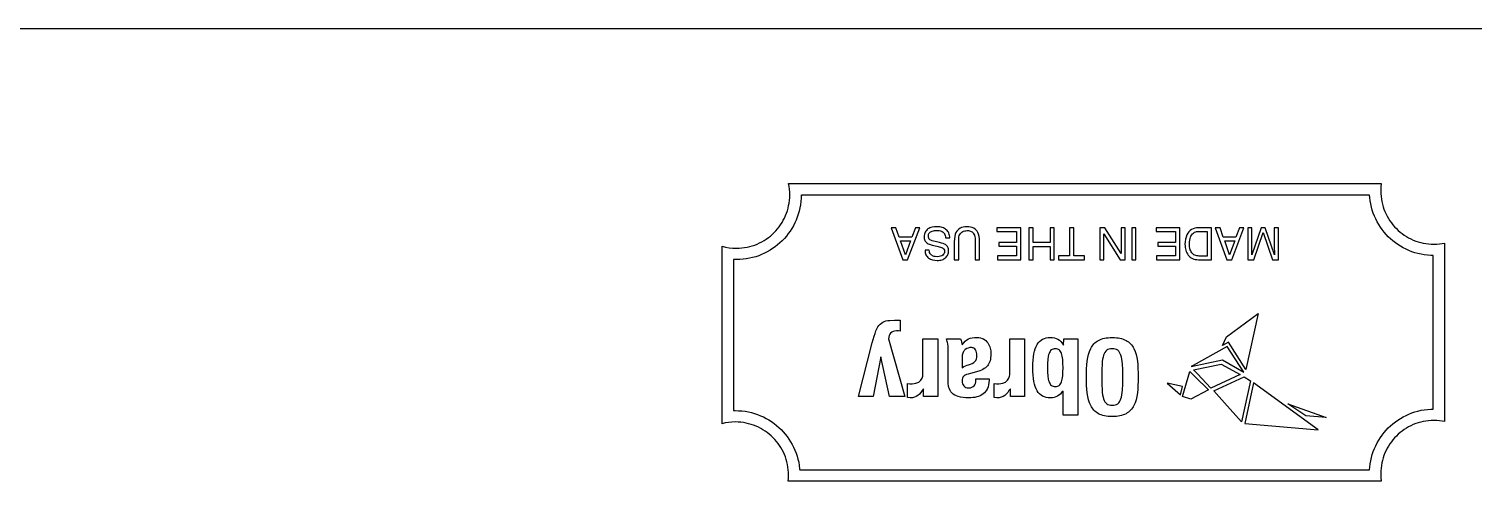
# Model space of a CAD drawing. Extents: x -175 to 175, y -110 to 110.
# Drawn here: x 0 to 89, y 82.7 to 110.5 of the extents above; entities that cross this region are included whole.
import ezdxf

# ---------------------------------------------------------------- set-up
doc = ezdxf.new("R2010")
doc.units = 0
doc.header["$MEASUREMENT"] = 0
doc.layers.get('0').update_dxf_attribs({"linetype": 'CONTINUOUS'})

msp = doc.modelspace()

# ---------------------------------------------------------------- linework, layer by layer
for p, q in [((125.242, 110.49), (-4.933, 110.49)), ((46.791, 100.965), (83.296, 100.965)), ((46.823, 100.796), (46.791, 100.965)), ((46.846, 100.624), (46.823, 100.796)), ((46.859, 100.449), (46.846, 100.624)), ((83.273, 100.744), (83.266, 100.519)), ((83.266, 100.519), (83.27, 100.35)), ((83.296, 100.965), (83.273, 100.744)), ((46.797, 99.611), (46.826, 99.773)), ((46.826, 99.773), (46.847, 99.938)), ((46.847, 99.938), (46.86, 100.104)), ((46.864, 100.273), (46.859, 100.449)), ((46.86, 100.104), (46.864, 100.273)), ((47.52, 99.667), (47.485, 99.471)), ((47.545, 99.867), (47.52, 99.667)), ((47.56, 100.069), (47.545, 99.867)), ((47.566, 100.274), (47.56, 100.069)), ((47.566, 100.274), (47.637, 100.264)), ((82.574, 100.264), (47.637, 100.264)), ((82.585, 100.113), (82.574, 100.264)), ((82.61, 99.913), (82.585, 100.113)), ((82.646, 99.717), (82.61, 99.913)), ((82.69, 99.524), (82.646, 99.717)), ((83.27, 100.35), (83.283, 100.184)), ((83.283, 100.184), (83.304, 100.019)), ((83.304, 100.019), (83.333, 99.857)), ((83.333, 99.857), (83.37, 99.699)), ((83.37, 99.699), (83.414, 99.543)), ((46.468, 98.708), (46.54, 98.85)), ((46.54, 98.85), (46.606, 98.995)), ((46.606, 98.995), (46.665, 99.144)), ((46.665, 99.144), (46.716, 99.297)), ((46.716, 99.297), (46.761, 99.453)), ((46.761, 99.453), (46.797, 99.611)), ((47.324, 98.903), (47.252, 98.722)), ((47.386, 99.089), (47.324, 98.903)), ((47.44, 99.278), (47.386, 99.089)), ((47.485, 99.471), (47.44, 99.278)), ((82.744, 99.334), (82.69, 99.524)), ((82.807, 99.149), (82.744, 99.334)), ((82.878, 98.968), (82.807, 99.149)), ((82.958, 98.791), (82.878, 98.968)), ((83.046, 98.619), (82.958, 98.791)), ((83.414, 99.543), (83.465, 99.39)), ((83.465, 99.39), (83.524, 99.241)), ((83.524, 99.241), (83.59, 99.096)), ((83.59, 99.096), (83.663, 98.954)), ((83.663, 98.954), (83.742, 98.816)), ((83.742, 98.816), (83.827, 98.683)), ((45.789, 97.843), (45.903, 97.951)), ((45.903, 97.951), (46.012, 98.065)), ((46.012, 98.065), (46.115, 98.184)), ((46.115, 98.184), (46.212, 98.308)), ((46.212, 98.308), (46.304, 98.437)), ((46.304, 98.437), (46.389, 98.57)), ((46.389, 98.57), (46.468, 98.708)), ((46.774, 97.889), (46.656, 97.738)), ((46.885, 98.045), (46.774, 97.889)), ((46.989, 98.206), (46.885, 98.045)), ((47.085, 98.373), (46.989, 98.206)), ((47.173, 98.545), (47.085, 98.373)), ((47.252, 98.722), (47.173, 98.545)), ((53.406, 98.256), (53.111, 98.256)), ((53.111, 98.256), (53.822, 96.283)), ((53.603, 97.667), (53.406, 98.256)), ((54.124, 96.283), (54.873, 98.256)), ((54.601, 98.256), (54.381, 97.667)), ((54.873, 98.256), (54.601, 98.256)), ((55.155, 97.857), (55.142, 97.784)), ((55.175, 97.924), (55.155, 97.857)), ((55.203, 97.985), (55.175, 97.924)), ((55.238, 98.041), (55.203, 97.985)), ((55.279, 98.091), (55.238, 98.041)), ((55.326, 98.136), (55.279, 98.091)), ((55.379, 98.175), (55.326, 98.136)), ((55.436, 98.209), (55.379, 98.175)), ((55.418, 97.849), (55.437, 97.892)), ((55.498, 98.239), (55.436, 98.209)), ((55.437, 97.892), (55.464, 97.931)), ((55.464, 97.931), (55.498, 97.966)), ((55.563, 98.263), (55.498, 98.239)), ((55.498, 97.966), (55.539, 97.997)), ((55.539, 97.997), (55.588, 98.023)), ((55.632, 98.283), (55.563, 98.263)), ((55.588, 98.023), (55.644, 98.045)), ((55.778, 98.309), (55.632, 98.283)), ((55.644, 98.045), (55.708, 98.065)), ((55.708, 98.065), (55.775, 98.079)), ((55.775, 98.079), (55.844, 98.087)), ((55.932, 98.317), (55.778, 98.309)), ((55.844, 98.087), (55.916, 98.09)), ((55.916, 98.09), (55.998, 98.087)), ((56.022, 98.314), (55.932, 98.317)), ((55.998, 98.087), (56.073, 98.077)), ((56.108, 98.305), (56.022, 98.314)), ((56.073, 98.077), (56.141, 98.062)), ((56.187, 98.291), (56.108, 98.305)), ((56.141, 98.062), (56.202, 98.04)), ((56.261, 98.271), (56.187, 98.291)), ((56.202, 98.04), (56.257, 98.012)), ((56.257, 98.012), (56.306, 97.978)), ((56.33, 98.244), (56.261, 98.271)), ((56.306, 97.978), (56.348, 97.939)), ((56.394, 98.212), (56.33, 98.244)), ((56.348, 97.939), (56.385, 97.893)), ((56.385, 97.893), (56.415, 97.838)), ((56.453, 98.173), (56.394, 98.212)), ((56.506, 98.128), (56.453, 98.173)), ((56.557, 98.08), (56.506, 98.128)), ((56.6, 98.027), (56.557, 98.08)), ((56.636, 97.97), (56.6, 98.027)), ((56.666, 97.909), (56.636, 97.97)), ((56.689, 97.843), (56.666, 97.909)), ((57.096, 97.954), (57.055, 97.846)), ((57.146, 98.037), (57.096, 97.954)), ((57.207, 98.108), (57.146, 98.037)), ((57.277, 98.169), (57.207, 98.108)), ((57.357, 98.22), (57.277, 98.169)), ((57.338, 97.841), (57.372, 97.896)), ((57.447, 98.259), (57.357, 98.22)), ((57.372, 97.896), (57.413, 97.944)), ((57.413, 97.944), (57.461, 97.985)), ((57.547, 98.287), (57.447, 98.259)), ((57.461, 97.985), (57.515, 98.017)), ((57.515, 98.017), (57.576, 98.043)), ((57.657, 98.304), (57.547, 98.287)), ((57.576, 98.043), (57.643, 98.061)), ((57.643, 98.061), (57.718, 98.071)), ((57.777, 98.309), (57.657, 98.304)), ((57.718, 98.071), (57.799, 98.075)), ((57.896, 98.304), (57.777, 98.309)), ((57.799, 98.075), (57.868, 98.072)), ((57.868, 98.072), (57.931, 98.062)), ((58.006, 98.287), (57.896, 98.304)), ((57.931, 98.062), (57.989, 98.046)), ((57.989, 98.046), (58.042, 98.023)), ((58.106, 98.259), (58.006, 98.287)), ((58.042, 98.023), (58.09, 97.993)), ((58.09, 97.993), (58.132, 97.957)), ((58.196, 98.22), (58.106, 98.259)), ((58.132, 97.957), (58.169, 97.914)), ((58.169, 97.914), (58.2, 97.863)), ((58.276, 98.169), (58.196, 98.22)), ((58.2, 97.863), (58.239, 97.785)), ((58.347, 98.108), (58.276, 98.169)), ((58.407, 98.037), (58.347, 98.108)), ((58.457, 97.954), (58.407, 98.037)), ((58.498, 97.846), (58.457, 97.954)), ((61.089, 98.256), (59.629, 98.256)), ((59.629, 98.256), (59.629, 98.022)), ((59.629, 98.022), (60.831, 98.022)), ((60.831, 98.022), (60.831, 97.349)), ((61.089, 96.283), (61.089, 98.256)), ((61.595, 98.256), (61.595, 96.283)), ((61.867, 98.256), (61.595, 98.256)), ((61.867, 97.334), (61.867, 98.256)), ((63.16, 98.256), (62.896, 98.256)), ((62.896, 98.256), (62.896, 97.334)), ((63.16, 96.283), (63.16, 98.256)), ((64.363, 98.256), (64.098, 98.256)), ((64.098, 98.256), (64.098, 96.517)), ((64.363, 96.517), (64.363, 98.256)), ((65.958, 98.256), (65.958, 96.283)), ((66.261, 98.256), (65.958, 98.256)), ((66.215, 96.283), (66.215, 97.886)), ((66.215, 97.886), (67.213, 96.283)), ((67.274, 96.661), (66.261, 98.256)), ((67.274, 98.256), (67.274, 96.661)), ((67.523, 98.256), (67.274, 98.256)), ((67.523, 96.283), (67.523, 98.256)), ((67.924, 98.256), (67.924, 96.283)), ((68.189, 98.256), (67.924, 98.256)), ((68.189, 96.283), (68.189, 98.256)), ((69.429, 98.256), (69.429, 98.022)), ((70.888, 98.256), (69.429, 98.256)), ((69.429, 98.022), (70.631, 98.022)), ((70.631, 98.022), (70.631, 97.349)), ((70.888, 96.283), (70.888, 98.256)), ((71.383, 97.914), (71.327, 97.81)), ((71.449, 98.004), (71.383, 97.914)), ((71.524, 98.081), (71.449, 98.004)), ((71.609, 98.144), (71.524, 98.081)), ((71.702, 98.193), (71.609, 98.144)), ((71.614, 97.795), (71.668, 97.868)), ((71.668, 97.868), (71.729, 97.926)), ((71.805, 98.228), (71.702, 98.193)), ((71.729, 97.926), (71.796, 97.97)), ((71.796, 97.97), (71.871, 97.999)), ((71.917, 98.249), (71.805, 98.228)), ((71.871, 97.999), (71.918, 98.014)), ((72.038, 98.256), (71.917, 98.249)), ((71.918, 98.014), (71.97, 98.023)), ((71.97, 98.023), (72.091, 98.03)), ((72.839, 98.256), (72.038, 98.256)), ((72.091, 98.03), (72.567, 98.03)), ((72.567, 98.03), (72.567, 96.51)), ((72.839, 96.283), (72.839, 98.256)), ((73.369, 98.256), (73.074, 98.256)), ((73.074, 98.256), (73.784, 96.283)), ((73.565, 97.667), (73.369, 98.256)), ((74.087, 96.283), (74.835, 98.256)), ((74.563, 98.256), (74.344, 97.667)), ((74.835, 98.256), (74.563, 98.256)), ((75.335, 98.256), (75.077, 98.256)), ((75.077, 98.256), (75.077, 96.283)), ((75.894, 98.256), (75.327, 96.593)), ((75.335, 97.092), (75.335, 98.256)), ((75.456, 96.283), (76.023, 97.954)), ((76.151, 98.256), (75.894, 98.256)), ((76.023, 97.954), (76.59, 96.283)), ((76.718, 96.593), (76.151, 98.256)), ((76.711, 98.256), (76.711, 97.092)), ((76.968, 98.256), (76.711, 98.256)), ((76.968, 96.283), (76.968, 98.256)), ((83.142, 98.452), (83.046, 98.619)), ((83.246, 98.29), (83.142, 98.452)), ((83.357, 98.134), (83.246, 98.29)), ((83.475, 97.984), (83.357, 98.134)), ((83.6, 97.839), (83.475, 97.984)), ((83.827, 98.683), (83.919, 98.554)), ((83.919, 98.554), (84.016, 98.43)), ((84.016, 98.43), (84.119, 98.311)), ((84.119, 98.311), (84.228, 98.197)), ((84.228, 98.197), (84.342, 98.089)), ((84.342, 98.089), (84.461, 97.985)), ((84.461, 97.985), (84.585, 97.888)), ((84.585, 97.888), (84.714, 97.796)), ((42.692, 97.113), (42.907, 97.059)), ((42.692, 86.192), (42.692, 97.113)), ((42.907, 97.059), (43.127, 97.021)), ((43.127, 97.021), (43.353, 96.998)), ((43.353, 96.998), (43.584, 96.99)), ((43.584, 96.99), (43.752, 96.994)), ((43.752, 96.994), (43.919, 97.007)), ((43.919, 97.007), (44.083, 97.028)), ((44.083, 97.028), (44.245, 97.057)), ((44.245, 97.057), (44.403, 97.093)), ((44.403, 97.093), (44.559, 97.137)), ((44.559, 97.137), (44.711, 97.189)), ((44.711, 97.189), (44.86, 97.248)), ((44.86, 97.248), (45.005, 97.314)), ((45.005, 97.314), (45.147, 97.386)), ((45.147, 97.386), (45.284, 97.465)), ((45.284, 97.465), (45.417, 97.55)), ((45.417, 97.55), (45.546, 97.642)), ((45.546, 97.642), (45.67, 97.739)), ((45.81, 96.969), (45.649, 96.866)), ((45.67, 97.739), (45.789, 97.843)), ((45.966, 97.08), (45.81, 96.969)), ((46.117, 97.198), (45.966, 97.08)), ((46.261, 97.324), (46.117, 97.198)), ((46.399, 97.455), (46.261, 97.324)), ((46.531, 97.594), (46.399, 97.455)), ((46.656, 97.738), (46.531, 97.594)), ((54.381, 97.667), (53.603, 97.667)), ((53.988, 96.578), (53.693, 97.447)), ((53.693, 97.447), (54.306, 97.447)), ((54.306, 97.447), (53.988, 96.578)), ((55.142, 97.784), (55.138, 97.704)), ((55.138, 97.704), (55.141, 97.641)), ((55.141, 97.641), (55.15, 97.581)), ((55.15, 97.581), (55.166, 97.525)), ((55.166, 97.525), (55.187, 97.473)), ((55.187, 97.473), (55.214, 97.425)), ((55.214, 97.425), (55.246, 97.38)), ((55.246, 97.38), (55.284, 97.34)), ((55.284, 97.34), (55.327, 97.304)), ((55.327, 97.304), (55.389, 97.267)), ((55.389, 97.267), (55.462, 97.234)), ((55.402, 97.75), (55.406, 97.802)), ((55.408, 97.675), (55.402, 97.75)), ((55.406, 97.802), (55.418, 97.849)), ((55.426, 97.61), (55.408, 97.675)), ((55.456, 97.556), (55.426, 97.61)), ((55.501, 97.515), (55.456, 97.556)), ((55.462, 97.234), (55.637, 97.175)), ((55.559, 97.483), (55.501, 97.515)), ((55.631, 97.453), (55.559, 97.483)), ((55.717, 97.426), (55.631, 97.453)), ((55.637, 97.175), (55.916, 97.115)), ((55.818, 97.402), (55.717, 97.426)), ((56.09, 97.342), (55.818, 97.402)), ((55.916, 97.115), (56.142, 97.059)), ((56.211, 97.312), (56.09, 97.342)), ((56.142, 97.059), (56.22, 97.033)), ((56.312, 97.28), (56.211, 97.312)), ((56.22, 97.033), (56.272, 97.009)), ((56.272, 97.009), (56.326, 96.97)), ((56.396, 97.247), (56.312, 97.28)), ((56.326, 96.97), (56.364, 96.923)), ((56.461, 97.213), (56.396, 97.247)), ((56.415, 97.838), (56.437, 97.774)), ((56.437, 97.774), (56.452, 97.702)), ((56.452, 97.702), (56.461, 97.621)), ((56.461, 97.621), (56.718, 97.621)), ((56.504, 97.18), (56.461, 97.213)), ((56.541, 97.143), (56.504, 97.18)), ((56.574, 97.103), (56.541, 97.143)), ((56.601, 97.059), (56.574, 97.103)), ((56.622, 97.011), (56.601, 97.059)), ((56.637, 96.959), (56.622, 97.011)), ((56.705, 97.773), (56.689, 97.843)), ((56.715, 97.699), (56.705, 97.773)), ((56.718, 97.621), (56.715, 97.699)), ((57.005, 97.566), (56.998, 97.394)), ((56.998, 97.394), (56.998, 96.283)), ((57.024, 97.717), (57.005, 97.566)), ((57.055, 97.846), (57.024, 97.717)), ((57.27, 97.5), (57.274, 97.603)), ((57.27, 96.283), (57.27, 97.5)), ((57.274, 97.603), (57.287, 97.696)), ((57.287, 97.696), (57.308, 97.776)), ((57.308, 97.776), (57.338, 97.841)), ((58.239, 97.785), (58.264, 97.699)), ((58.264, 97.699), (58.279, 97.604)), ((58.279, 97.604), (58.283, 97.5)), ((58.283, 97.5), (58.283, 96.283)), ((58.529, 97.717), (58.498, 97.846)), ((58.549, 97.566), (58.529, 97.717)), ((58.555, 97.394), (58.549, 97.566)), ((58.555, 96.283), (58.555, 97.394)), ((59.735, 97.349), (59.735, 97.122)), ((60.831, 97.349), (59.735, 97.349)), ((59.735, 97.122), (60.831, 97.122)), ((60.831, 97.122), (60.831, 96.525)), ((62.896, 97.334), (61.867, 97.334)), ((61.867, 97.1), (62.896, 97.1)), ((61.867, 96.283), (61.867, 97.1)), ((62.896, 97.1), (62.896, 96.283)), ((69.535, 97.349), (69.535, 97.122)), ((70.631, 97.349), (69.535, 97.349)), ((69.535, 97.122), (70.631, 97.122)), ((70.631, 97.122), (70.631, 96.525)), ((71.214, 97.391), (71.206, 97.236)), ((71.206, 97.236), (71.209, 97.138)), ((71.209, 97.138), (71.219, 97.044)), ((71.238, 97.54), (71.214, 97.391)), ((71.219, 97.044), (71.234, 96.955)), ((71.276, 97.68), (71.238, 97.54)), ((71.327, 97.81), (71.276, 97.68)), ((71.478, 97.289), (71.484, 97.385)), ((71.487, 97.114), (71.478, 97.289)), ((71.484, 97.385), (71.501, 97.493)), ((71.514, 96.96), (71.487, 97.114)), ((71.501, 97.493), (71.521, 97.584)), ((71.521, 97.584), (71.546, 97.664)), ((71.546, 97.664), (71.577, 97.734)), ((71.577, 97.734), (71.614, 97.795)), ((74.344, 97.667), (73.565, 97.667)), ((73.951, 96.578), (73.656, 97.447)), ((73.656, 97.447), (74.268, 97.447)), ((74.268, 97.447), (73.951, 96.578)), ((75.331, 96.893), (75.335, 97.092)), ((76.711, 97.092), (76.718, 96.653)), ((83.732, 97.701), (83.6, 97.839)), ((83.87, 97.569), (83.732, 97.701)), ((84.015, 97.444), (83.87, 97.569)), ((84.165, 97.326), (84.015, 97.444)), ((84.321, 97.215), (84.165, 97.326)), ((84.483, 97.111), (84.321, 97.215)), ((84.65, 97.015), (84.483, 97.111)), ((84.822, 96.927), (84.65, 97.015)), ((84.714, 97.796), (84.847, 97.711)), ((84.847, 97.711), (84.985, 97.632)), ((84.985, 97.632), (85.126, 97.559)), ((85.126, 97.559), (85.272, 97.494)), ((85.272, 97.494), (85.421, 97.435)), ((85.421, 97.435), (85.574, 97.383)), ((85.574, 97.383), (85.729, 97.339)), ((85.729, 97.339), (85.888, 97.302)), ((85.888, 97.302), (86.05, 97.273)), ((86.05, 97.273), (86.214, 97.253)), ((86.214, 97.253), (86.381, 97.24)), ((86.381, 97.24), (86.55, 97.236)), ((86.55, 97.236), (86.717, 97.24)), ((86.717, 97.24), (86.881, 97.252)), ((86.881, 97.252), (87.043, 97.272)), ((87.043, 97.272), (87.202, 97.3)), ((87.202, 97.3), (87.202, 86.327)), ((43.581, 96.288), (43.393, 96.294)), ((43.393, 96.294), (43.393, 86.994)), ((43.788, 96.293), (43.581, 96.288)), ((43.99, 96.309), (43.788, 96.293)), ((44.189, 96.334), (43.99, 96.309)), ((44.385, 96.369), (44.189, 96.334)), ((44.578, 96.414), (44.385, 96.369)), ((44.767, 96.467), (44.578, 96.414)), ((44.953, 96.53), (44.767, 96.467)), ((45.134, 96.602), (44.953, 96.53)), ((45.31, 96.682), (45.134, 96.602)), ((45.482, 96.77), (45.31, 96.682)), ((45.649, 96.866), (45.482, 96.77)), ((53.822, 96.283), (54.124, 96.283)), ((55.448, 96.865), (55.198, 96.865)), ((55.198, 96.865), (55.202, 96.786)), ((55.202, 96.786), (55.213, 96.712)), ((55.213, 96.712), (55.231, 96.644)), ((55.231, 96.644), (55.256, 96.582)), ((55.256, 96.582), (55.288, 96.525)), ((55.288, 96.525), (55.325, 96.474)), ((55.325, 96.474), (55.368, 96.428)), ((55.368, 96.428), (55.415, 96.387)), ((55.415, 96.387), (55.468, 96.351)), ((55.462, 96.79), (55.448, 96.865)), ((55.482, 96.724), (55.462, 96.79)), ((55.468, 96.351), (55.525, 96.32)), ((55.507, 96.668), (55.482, 96.724)), ((55.538, 96.623), (55.507, 96.668)), ((55.525, 96.32), (55.586, 96.295)), ((55.57, 96.586), (55.538, 96.623)), ((55.607, 96.554), (55.57, 96.586)), ((55.586, 96.295), (55.651, 96.274)), ((55.651, 96.526), (55.607, 96.554)), ((55.7, 96.504), (55.651, 96.526)), ((55.651, 96.274), (55.79, 96.246)), ((55.754, 96.487), (55.7, 96.504)), ((55.814, 96.474), (55.754, 96.487)), ((55.79, 96.246), (55.939, 96.238)), ((55.947, 96.464), (55.814, 96.474)), ((55.939, 96.238), (56.022, 96.24)), ((56.057, 96.472), (55.947, 96.464)), ((56.022, 96.24), (56.1, 96.249)), ((56.15, 96.492), (56.057, 96.472)), ((56.1, 96.249), (56.173, 96.263)), ((56.227, 96.524), (56.15, 96.492)), ((56.173, 96.263), (56.242, 96.282)), ((56.289, 96.565), (56.227, 96.524)), ((56.242, 96.282), (56.305, 96.306)), ((56.335, 96.615), (56.289, 96.565)), ((56.305, 96.306), (56.363, 96.335)), ((56.368, 96.672), (56.335, 96.615)), ((56.363, 96.335), (56.417, 96.369)), ((56.364, 96.923), (56.386, 96.865)), ((56.387, 96.733), (56.368, 96.672)), ((56.386, 96.865), (56.393, 96.797)), ((56.393, 96.797), (56.387, 96.733)), ((56.417, 96.369), (56.465, 96.407)), ((56.465, 96.407), (56.507, 96.449)), ((56.507, 96.449), (56.545, 96.495)), ((56.545, 96.495), (56.576, 96.545)), ((56.576, 96.545), (56.603, 96.598)), ((56.603, 96.598), (56.623, 96.655)), ((56.623, 96.655), (56.638, 96.714)), ((56.647, 96.903), (56.637, 96.959)), ((56.638, 96.714), (56.647, 96.777)), ((56.65, 96.842), (56.647, 96.903)), ((56.647, 96.777), (56.65, 96.842)), ((56.998, 96.283), (57.27, 96.283)), ((58.283, 96.283), (58.555, 96.283)), ((60.831, 96.525), (59.652, 96.525)), ((59.652, 96.525), (59.652, 96.283)), ((59.652, 96.283), (61.089, 96.283)), ((61.595, 96.283), (61.867, 96.283)), ((62.896, 96.283), (63.16, 96.283)), ((64.098, 96.517), (63.425, 96.517)), ((63.425, 96.517), (63.425, 96.283)), ((63.425, 96.283), (65.028, 96.283)), ((65.028, 96.517), (64.363, 96.517)), ((65.028, 96.283), (65.028, 96.517)), ((65.958, 96.283), (66.215, 96.283)), ((67.213, 96.283), (67.523, 96.283)), ((67.924, 96.283), (68.189, 96.283)), ((70.631, 96.525), (69.452, 96.525)), ((69.452, 96.525), (69.452, 96.283)), ((69.452, 96.283), (70.888, 96.283)), ((71.234, 96.955), (71.256, 96.869)), ((71.256, 96.869), (71.284, 96.787)), ((71.284, 96.787), (71.318, 96.71)), ((71.318, 96.71), (71.357, 96.638)), ((71.357, 96.638), (71.403, 96.57)), ((71.403, 96.57), (71.462, 96.504)), ((71.462, 96.504), (71.527, 96.446)), ((71.535, 96.89), (71.514, 96.96)), ((71.527, 96.446), (71.598, 96.396)), ((71.56, 96.826), (71.535, 96.89)), ((71.591, 96.768), (71.56, 96.826)), ((71.626, 96.715), (71.591, 96.768)), ((71.598, 96.396), (71.675, 96.356)), ((71.666, 96.668), (71.626, 96.715)), ((71.711, 96.627), (71.666, 96.668)), ((71.675, 96.356), (71.757, 96.324)), ((71.761, 96.591), (71.711, 96.627)), ((71.757, 96.324), (71.845, 96.301)), ((71.816, 96.562), (71.761, 96.591)), ((71.877, 96.539), (71.816, 96.562)), ((71.845, 96.301), (71.938, 96.287)), ((71.943, 96.523), (71.877, 96.539)), ((71.938, 96.287), (72.038, 96.283)), ((72.014, 96.513), (71.943, 96.523)), ((72.091, 96.51), (72.014, 96.513)), ((72.038, 96.283), (72.839, 96.283)), ((72.567, 96.51), (72.091, 96.51)), ((73.784, 96.283), (74.087, 96.283)), ((75.077, 96.283), (75.456, 96.283)), ((75.327, 96.593), (75.331, 96.893)), ((76.59, 96.283), (76.968, 96.283)), ((76.718, 96.653), (76.718, 96.593)), ((84.999, 96.847), (84.822, 96.927)), ((85.18, 96.776), (84.999, 96.847)), ((85.365, 96.713), (85.18, 96.776)), ((85.555, 96.659), (85.365, 96.713)), ((85.748, 96.615), (85.555, 96.659)), ((85.944, 96.58), (85.748, 96.615)), ((86.144, 96.554), (85.944, 96.58)), ((86.346, 96.539), (86.144, 96.554)), ((86.501, 96.535), (86.346, 96.539)), ((86.501, 87.092), (86.501, 96.535)), ((52.683, 92.483), (52.784, 92.514)), ((52.784, 92.514), (52.896, 92.536)), ((52.896, 92.536), (53.02, 92.55)), ((53.02, 92.55), (53.306, 92.56)), ((53.306, 92.56), (53.674, 92.56)), ((53.674, 92.56), (53.674, 91.884)), ((73.762, 91.541), (75.71, 92.98)), ((75.71, 92.98), (74.956, 89.522)), ((52.062, 91.579), (52.118, 91.75)), ((52.118, 91.75), (52.175, 91.901)), ((52.175, 91.901), (52.233, 92.032)), ((52.233, 92.032), (52.295, 92.145)), ((52.295, 92.145), (52.36, 92.241)), ((52.36, 92.241), (52.43, 92.322)), ((52.43, 92.322), (52.507, 92.388)), ((52.507, 92.388), (52.59, 92.441)), ((52.59, 92.441), (52.683, 92.483)), ((53.029, 91.701), (52.992, 91.615)), ((53.079, 91.772), (53.029, 91.701)), ((53.144, 91.828), (53.079, 91.772)), ((53.225, 91.87), (53.144, 91.828)), ((53.322, 91.895), (53.225, 91.87)), ((53.438, 91.903), (53.322, 91.895)), ((53.556, 91.898), (53.438, 91.903)), ((53.674, 91.884), (53.556, 91.898)), ((51.095, 87.874), (51.948, 91.168)), ((51.948, 91.168), (52.062, 91.579)), ((52.967, 91.517), (52.952, 91.405)), ((52.952, 91.405), (53.943, 87.874)), ((52.992, 91.615), (52.967, 91.517)), ((55.071, 91.405), (55.977, 91.405)), ((55.071, 89.284), (55.071, 91.405)), ((55.977, 91.405), (55.977, 87.874)), ((56.509, 91.405), (57.375, 91.405)), ((56.565, 91.258), (56.509, 91.405)), ((56.584, 91.186), (56.565, 91.258)), ((56.599, 91.11), (56.584, 91.186)), ((56.615, 90.938), (56.599, 91.11)), ((56.62, 90.722), (56.615, 90.938)), ((57.375, 91.405), (57.414, 91.317)), ((57.414, 91.317), (57.443, 91.223)), ((57.443, 91.223), (57.486, 91.037)), ((57.486, 91.037), (57.581, 91.162)), ((57.581, 91.162), (57.668, 91.264)), ((57.674, 90.752), (57.635, 90.717)), ((57.668, 91.264), (57.762, 91.344)), ((57.761, 90.809), (57.674, 90.752)), ((57.854, 90.849), (57.761, 90.809)), ((57.762, 91.344), (57.866, 91.405)), ((57.95, 90.872), (57.854, 90.849)), ((57.866, 91.405), (57.979, 91.448)), ((58.044, 90.879), (57.95, 90.872)), ((57.979, 91.448), (58.105, 91.476)), ((58.088, 90.877), (58.044, 90.879)), ((58.128, 90.869), (58.088, 90.877)), ((58.105, 91.476), (58.244, 91.492)), ((58.166, 90.857), (58.128, 90.869)), ((58.2, 90.84), (58.166, 90.857)), ((58.259, 90.795), (58.2, 90.84)), ((58.244, 91.492), (58.399, 91.497)), ((58.306, 90.734), (58.259, 90.795)), ((58.342, 90.661), (58.306, 90.734)), ((58.399, 91.497), (58.512, 91.49)), ((58.512, 91.49), (58.616, 91.473)), ((58.616, 91.473), (58.712, 91.444)), ((58.712, 91.444), (58.798, 91.405)), ((58.798, 91.405), (58.876, 91.357)), ((58.876, 91.357), (58.946, 91.301)), ((58.946, 91.301), (59.007, 91.238)), ((59.007, 91.238), (59.062, 91.168)), ((59.062, 91.168), (59.108, 91.093)), ((59.108, 91.093), (59.148, 91.013)), ((59.148, 91.013), (59.181, 90.93)), ((59.181, 90.93), (59.207, 90.843)), ((59.207, 90.843), (59.227, 90.754)), ((59.227, 90.754), (59.241, 90.665)), ((60.414, 91.405), (61.32, 91.405)), ((60.414, 89.284), (60.414, 91.405)), ((61.32, 91.405), (61.32, 87.874)), ((61.94, 90.651), (61.986, 90.803)), ((61.986, 90.803), (62.039, 90.94)), ((62.039, 90.94), (62.102, 91.06)), ((62.102, 91.06), (62.173, 91.165)), ((62.173, 91.165), (62.253, 91.255)), ((62.253, 91.255), (62.342, 91.33)), ((62.342, 91.33), (62.44, 91.391)), ((62.44, 91.391), (62.546, 91.438)), ((62.546, 91.438), (62.662, 91.471)), ((62.662, 91.471), (62.788, 91.49)), ((62.788, 91.49), (62.922, 91.497)), ((62.922, 91.497), (63.05, 91.49)), ((63.027, 90.759), (62.976, 90.727)), ((63.083, 90.782), (63.027, 90.759)), ((63.05, 91.49), (63.169, 91.47)), ((63.146, 90.796), (63.083, 90.782)), ((63.217, 90.8), (63.146, 90.796)), ((63.169, 91.47), (63.279, 91.436)), ((63.288, 90.796), (63.217, 90.8)), ((63.279, 91.436), (63.381, 91.387)), ((63.352, 90.782), (63.288, 90.796)), ((63.41, 90.759), (63.352, 90.782)), ((63.381, 91.387), (63.476, 91.322)), ((63.46, 90.727), (63.41, 90.759)), ((63.476, 91.322), (63.564, 91.242)), ((63.564, 91.242), (63.646, 91.145)), ((63.646, 91.145), (63.723, 91.03)), ((63.723, 91.03), (63.736, 91.405)), ((63.736, 91.405), (64.602, 91.405)), ((64.602, 91.405), (64.602, 86.718)), ((65.324, 90.643), (65.399, 90.813)), ((65.399, 90.813), (65.443, 90.892)), ((65.443, 90.892), (65.491, 90.966)), ((65.491, 90.966), (65.543, 91.036)), ((65.543, 91.036), (65.601, 91.102)), ((65.601, 91.102), (65.663, 91.162)), ((65.663, 91.162), (65.73, 91.219)), ((65.73, 91.219), (65.803, 91.27)), ((65.803, 91.27), (65.881, 91.316)), ((65.881, 91.316), (65.965, 91.358)), ((65.965, 91.358), (66.055, 91.394)), ((66.055, 91.394), (66.151, 91.425)), ((66.151, 91.425), (66.253, 91.45)), ((66.253, 91.45), (66.362, 91.47)), ((66.362, 91.47), (66.477, 91.485)), ((66.461, 90.748), (66.392, 90.706)), ((66.541, 90.777), (66.461, 90.748)), ((66.477, 91.485), (66.599, 91.494)), ((66.629, 90.795), (66.541, 90.777)), ((66.599, 91.494), (66.729, 91.497)), ((66.729, 90.8), (66.629, 90.795)), ((66.729, 91.497), (66.858, 91.494)), ((66.828, 90.795), (66.729, 90.8)), ((66.917, 90.777), (66.828, 90.795)), ((66.858, 91.494), (66.98, 91.485)), ((66.996, 90.748), (66.917, 90.777)), ((66.98, 91.485), (67.096, 91.47)), ((67.066, 90.706), (66.996, 90.748)), ((67.096, 91.47), (67.204, 91.45)), ((67.204, 91.45), (67.306, 91.425)), ((67.306, 91.425), (67.402, 91.394)), ((67.402, 91.394), (67.492, 91.358)), ((67.492, 91.358), (67.576, 91.316)), ((67.576, 91.316), (67.654, 91.27)), ((67.654, 91.27), (67.727, 91.219)), ((67.727, 91.219), (67.794, 91.162)), ((67.794, 91.162), (67.856, 91.102)), ((67.856, 91.102), (67.914, 91.036)), ((67.914, 91.036), (67.966, 90.966)), ((67.966, 90.966), (68.014, 90.892)), ((68.014, 90.892), (68.058, 90.813)), ((68.058, 90.813), (68.133, 90.643)), ((73.811, 90.933), (71.703, 89.779)), ((73.521, 91.005), (73.762, 91.541)), ((73.884, 91.216), (73.521, 91.005)), ((74.828, 89.352), (73.811, 90.933)), ((74.956, 89.522), (73.884, 91.216)), ((52.473, 90.315), (52, 87.874)), ((52.999, 87.874), (52.473, 90.315)), ((56.62, 88.864), (56.62, 90.722)), ((57.49, 90.404), (57.486, 90.335)), ((57.486, 90.335), (57.486, 89.639)), ((57.5, 90.469), (57.49, 90.404)), ((57.517, 90.529), (57.5, 90.469)), ((57.539, 90.583), (57.517, 90.529)), ((57.567, 90.632), (57.539, 90.583)), ((57.599, 90.677), (57.567, 90.632)), ((57.635, 90.717), (57.599, 90.677)), ((57.873, 89.816), (58.001, 89.85)), ((58.001, 89.85), (58.109, 89.894)), ((58.109, 89.894), (58.197, 89.948)), ((58.197, 89.948), (58.267, 90.013)), ((58.267, 90.013), (58.321, 90.089)), ((58.321, 90.089), (58.357, 90.176)), ((58.366, 90.578), (58.342, 90.661)), ((58.357, 90.176), (58.379, 90.275)), ((58.381, 90.486), (58.366, 90.578)), ((58.379, 90.275), (58.386, 90.387)), ((58.386, 90.387), (58.381, 90.486)), ((59.134, 89.89), (59.09, 89.817)), ((59.17, 89.97), (59.134, 89.89)), ((59.2, 90.058), (59.17, 89.97)), ((59.223, 90.152), (59.2, 90.058)), ((59.239, 90.255), (59.223, 90.152)), ((59.249, 90.366), (59.239, 90.255)), ((59.241, 90.665), (59.252, 90.485)), ((59.252, 90.485), (59.249, 90.366)), ((61.838, 89.639), (61.842, 89.876)), ((61.842, 89.876), (61.855, 90.096)), ((61.855, 90.096), (61.875, 90.298)), ((61.875, 90.298), (61.903, 90.483)), ((61.903, 90.483), (61.94, 90.651)), ((62.748, 89.909), (62.744, 89.639)), ((62.763, 90.144), (62.748, 89.909)), ((62.79, 90.344), (62.763, 90.144)), ((62.809, 90.43), (62.79, 90.344)), ((62.833, 90.508), (62.809, 90.43)), ((62.861, 90.576), (62.833, 90.508)), ((62.894, 90.635), (62.861, 90.576)), ((62.932, 90.686), (62.894, 90.635)), ((62.976, 90.727), (62.932, 90.686)), ((63.505, 90.686), (63.46, 90.727)), ((63.544, 90.635), (63.505, 90.686)), ((63.578, 90.576), (63.544, 90.635)), ((63.607, 90.508), (63.578, 90.576)), ((63.63, 90.43), (63.607, 90.508)), ((63.65, 90.344), (63.63, 90.43)), ((63.678, 90.144), (63.65, 90.344)), ((63.692, 89.909), (63.678, 90.144)), ((63.696, 89.639), (63.692, 89.909)), ((65.159, 89.815), (65.183, 90.043)), ((65.183, 90.043), (65.218, 90.257)), ((65.218, 90.257), (65.264, 90.458)), ((65.264, 90.458), (65.324, 90.643)), ((66.102, 89.865), (66.083, 89.498)), ((66.117, 90.023), (66.102, 89.865)), ((66.137, 90.165), (66.117, 90.023)), ((66.163, 90.292), (66.137, 90.165)), ((66.194, 90.403), (66.163, 90.292)), ((66.232, 90.5), (66.194, 90.403)), ((66.278, 90.582), (66.232, 90.5)), ((66.331, 90.651), (66.278, 90.582)), ((66.392, 90.706), (66.331, 90.651)), ((67.127, 90.651), (67.066, 90.706)), ((67.179, 90.582), (67.127, 90.651)), ((67.225, 90.5), (67.179, 90.582)), ((67.263, 90.403), (67.225, 90.5)), ((67.294, 90.292), (67.263, 90.403)), ((67.32, 90.165), (67.294, 90.292)), ((67.34, 90.023), (67.32, 90.165)), ((67.355, 89.865), (67.34, 90.023)), ((67.373, 89.498), (67.355, 89.865)), ((68.133, 90.643), (68.192, 90.458)), ((68.192, 90.458), (68.239, 90.257)), ((68.239, 90.257), (68.273, 90.043)), ((68.273, 90.043), (68.297, 89.815)), ((71.588, 89.712), (73.515, 90.13)), ((71.731, 89.514), (73.433, 89.856)), ((73.433, 89.856), (74.605, 89.213)), ((73.515, 90.13), (74.828, 89.352)), ((54.979, 88.927), (55.011, 88.986)), ((55.011, 88.986), (55.036, 89.05)), ((55.036, 89.05), (55.055, 89.121)), ((55.055, 89.121), (55.067, 89.199)), ((55.067, 89.199), (55.071, 89.284)), ((57.486, 89.639), (57.584, 89.702)), ((57.505, 88.986), (57.491, 88.914)), ((57.53, 89.047), (57.505, 88.986)), ((57.566, 89.1), (57.53, 89.047)), ((57.615, 89.145), (57.566, 89.1)), ((57.584, 89.702), (57.685, 89.752)), ((57.677, 89.183), (57.615, 89.145)), ((57.754, 89.216), (57.677, 89.183)), ((57.685, 89.752), (57.783, 89.79)), ((57.847, 89.245), (57.754, 89.216)), ((57.783, 89.79), (57.873, 89.816)), ((58.36, 89.383), (57.847, 89.245)), ((58.327, 88.956), (59.14, 88.956)), ((58.327, 88.858), (58.327, 88.956)), ((58.577, 89.452), (58.36, 89.383)), ((58.673, 89.491), (58.577, 89.452)), ((58.762, 89.534), (58.673, 89.491)), ((58.843, 89.581), (58.762, 89.534)), ((58.916, 89.632), (58.843, 89.581)), ((58.981, 89.688), (58.916, 89.632)), ((59.039, 89.75), (58.981, 89.688)), ((59.09, 89.817), (59.039, 89.75)), ((59.14, 88.956), (59.14, 88.871)), ((60.322, 88.927), (60.354, 88.986)), ((60.354, 88.986), (60.379, 89.05)), ((60.379, 89.05), (60.398, 89.121)), ((60.398, 89.121), (60.41, 89.199)), ((60.41, 89.199), (60.414, 89.284)), ((61.842, 89.402), (61.838, 89.639)), ((61.855, 89.182), (61.842, 89.402)), ((61.875, 88.98), (61.855, 89.182)), ((61.903, 88.795), (61.875, 88.98)), ((62.744, 89.639), (62.748, 89.369)), ((62.748, 89.369), (62.763, 89.133)), ((62.763, 89.133), (62.79, 88.934)), ((63.65, 88.934), (63.678, 89.133)), ((63.678, 89.133), (63.692, 89.369)), ((63.692, 89.369), (63.696, 89.639)), ((65.133, 89.061), (65.136, 89.323)), ((65.136, 88.799), (65.133, 89.061)), ((65.136, 89.323), (65.144, 89.575)), ((65.144, 89.575), (65.159, 89.815)), ((66.083, 89.498), (66.078, 89.061)), ((66.078, 89.061), (66.083, 88.627)), ((67.379, 89.061), (67.373, 89.498)), ((67.373, 88.627), (67.379, 89.061)), ((68.297, 89.815), (68.313, 89.575)), ((68.313, 89.575), (68.321, 89.323)), ((68.321, 89.323), (68.323, 89.061)), ((68.323, 89.061), (68.321, 88.799)), ((71.059, 87.874), (71.498, 89.401)), ((71.498, 89.401), (71.836, 89.071)), ((71.703, 89.779), (71.588, 89.712)), ((71.988, 89.264), (71.731, 89.514)), ((71.836, 89.071), (72.648, 88.282)), ((72.807, 88.38), (71.988, 89.264)), ((74.605, 89.213), (72.807, 88.38)), ((72.987, 88.215), (74.849, 89.067)), ((74.849, 89.067), (75.243, 88.835)), ((54.12, 88.661), (54.26, 88.652)), ((54.12, 87.794), (54.12, 88.661)), ((54.26, 88.652), (54.402, 88.648)), ((54.402, 88.648), (54.521, 88.656)), ((54.521, 88.656), (54.639, 88.681)), ((54.639, 88.681), (54.697, 88.7)), ((54.697, 88.7), (54.752, 88.725)), ((54.752, 88.725), (54.805, 88.754)), ((54.805, 88.754), (54.855, 88.789)), ((54.855, 88.789), (54.901, 88.829)), ((54.945, 88.114), (54.858, 88.017)), ((54.901, 88.829), (54.942, 88.875)), ((54.942, 88.875), (54.979, 88.927)), ((55.025, 88.224), (54.945, 88.114)), ((55.111, 88.346), (55.025, 88.224)), ((55.111, 87.874), (55.111, 88.346)), ((56.622, 88.747), (56.62, 88.864)), ((56.631, 88.635), (56.622, 88.747)), ((56.646, 88.528), (56.631, 88.635)), ((56.668, 88.426), (56.646, 88.528)), ((56.7, 88.331), (56.668, 88.426)), ((56.741, 88.242), (56.7, 88.331)), ((56.793, 88.159), (56.741, 88.242)), ((56.856, 88.084), (56.793, 88.159)), ((56.932, 88.016), (56.856, 88.084)), ((57.491, 88.914), (57.486, 88.832)), ((57.486, 88.832), (57.492, 88.736)), ((57.492, 88.736), (57.51, 88.65)), ((57.51, 88.65), (57.54, 88.576)), ((57.54, 88.576), (57.583, 88.514)), ((57.583, 88.514), (57.641, 88.465)), ((57.641, 88.465), (57.714, 88.428)), ((57.714, 88.428), (57.802, 88.406)), ((57.802, 88.406), (57.906, 88.398)), ((57.906, 88.398), (58.004, 88.407)), ((58.004, 88.407), (58.088, 88.431)), ((58.088, 88.431), (58.16, 88.471)), ((58.16, 88.471), (58.22, 88.525)), ((58.22, 88.525), (58.266, 88.591)), ((58.266, 88.591), (58.3, 88.67)), ((58.3, 88.67), (58.32, 88.759)), ((58.32, 88.759), (58.327, 88.858)), ((58.856, 88.09), (58.776, 88.021)), ((58.928, 88.168), (58.856, 88.09)), ((58.99, 88.258), (58.928, 88.168)), ((59.042, 88.357), (58.99, 88.258)), ((59.084, 88.468), (59.042, 88.357)), ((59.115, 88.59), (59.084, 88.468)), ((59.134, 88.725), (59.115, 88.59)), ((59.14, 88.871), (59.134, 88.725)), ((59.462, 88.661), (59.604, 88.652)), ((59.462, 87.794), (59.462, 88.661)), ((59.604, 88.652), (59.745, 88.648)), ((59.745, 88.648), (59.864, 88.656)), ((59.864, 88.656), (59.982, 88.681)), ((59.982, 88.681), (60.04, 88.7)), ((60.04, 88.7), (60.095, 88.725)), ((60.095, 88.725), (60.148, 88.754)), ((60.148, 88.754), (60.198, 88.789)), ((60.198, 88.789), (60.244, 88.829)), ((60.288, 88.114), (60.201, 88.017)), ((60.244, 88.829), (60.285, 88.875)), ((60.285, 88.875), (60.322, 88.927)), ((60.368, 88.224), (60.288, 88.114)), ((60.453, 88.346), (60.368, 88.224)), ((60.453, 87.874), (60.453, 88.346)), ((61.94, 88.626), (61.903, 88.795)), ((61.986, 88.474), (61.94, 88.626)), ((62.039, 88.338), (61.986, 88.474)), ((62.102, 88.218), (62.039, 88.338)), ((62.173, 88.113), (62.102, 88.218)), ((62.253, 88.023), (62.173, 88.113)), ((62.79, 88.934), (62.809, 88.848)), ((62.809, 88.848), (62.833, 88.77)), ((62.833, 88.77), (62.861, 88.702)), ((62.861, 88.702), (62.894, 88.642)), ((62.894, 88.642), (62.932, 88.592)), ((62.932, 88.592), (62.976, 88.551)), ((62.976, 88.551), (63.027, 88.519)), ((63.027, 88.519), (63.083, 88.496)), ((63.083, 88.496), (63.146, 88.482)), ((63.146, 88.482), (63.217, 88.477)), ((63.217, 88.477), (63.288, 88.482)), ((63.288, 88.482), (63.352, 88.496)), ((63.352, 88.496), (63.41, 88.519)), ((63.41, 88.519), (63.46, 88.551)), ((63.46, 88.551), (63.505, 88.592)), ((63.505, 88.592), (63.544, 88.642)), ((63.609, 88.102), (63.532, 88.017)), ((63.544, 88.642), (63.578, 88.702)), ((63.578, 88.702), (63.607, 88.77)), ((63.607, 88.77), (63.63, 88.848)), ((63.696, 88.201), (63.609, 88.102)), ((63.63, 88.848), (63.65, 88.934)), ((63.696, 86.718), (63.696, 88.201)), ((65.144, 88.548), (65.136, 88.799)), ((65.159, 88.308), (65.144, 88.548)), ((65.183, 88.08), (65.159, 88.308)), ((65.218, 87.865), (65.183, 88.08)), ((66.083, 88.627), (66.102, 88.261)), ((66.102, 88.261), (66.117, 88.102)), ((66.117, 88.102), (66.137, 87.96)), ((67.32, 87.96), (67.34, 88.102)), ((67.34, 88.102), (67.355, 88.261)), ((67.355, 88.261), (67.373, 88.627)), ((68.273, 88.08), (68.239, 87.865)), ((68.297, 88.308), (68.273, 88.08)), ((68.313, 88.548), (68.297, 88.308)), ((68.321, 88.799), (68.313, 88.548)), ((71.059, 88.477), (70.107, 88.682)), ((70.107, 88.682), (70.925, 87.958)), ((70.925, 87.958), (71.059, 88.477)), ((72.648, 88.282), (71.577, 87.706)), ((73.633, 87.483), (72.987, 88.215)), ((75.243, 88.835), (74.688, 86.299)), ((75.424, 88.702), (74.886, 86.199)), ((79.404, 85.81), (75.424, 88.702)), ((52, 87.874), (51.095, 87.874)), ((53.943, 87.874), (52.999, 87.874)), ((54.284, 87.781), (54.12, 87.794)), ((54.418, 87.791), (54.284, 87.781)), ((54.543, 87.821), (54.418, 87.791)), ((54.657, 87.87), (54.543, 87.821)), ((54.762, 87.935), (54.657, 87.87)), ((54.858, 88.017), (54.762, 87.935)), ((55.977, 87.874), (55.111, 87.874)), ((57.022, 87.956), (56.932, 88.016)), ((57.126, 87.904), (57.022, 87.956)), ((57.246, 87.861), (57.126, 87.904)), ((57.382, 87.827), (57.246, 87.861)), ((57.536, 87.802), (57.382, 87.827)), ((57.708, 87.786), (57.536, 87.802)), ((57.9, 87.781), (57.708, 87.786)), ((58.027, 87.785), (57.9, 87.781)), ((58.15, 87.795), (58.027, 87.785)), ((58.268, 87.812), (58.15, 87.795)), ((58.382, 87.837), (58.268, 87.812)), ((58.49, 87.87), (58.382, 87.837)), ((58.593, 87.911), (58.49, 87.87)), ((58.688, 87.962), (58.593, 87.911)), ((58.776, 88.021), (58.688, 87.962)), ((59.627, 87.781), (59.462, 87.794)), ((59.762, 87.791), (59.627, 87.781)), ((59.886, 87.821), (59.762, 87.791)), ((60, 87.87), (59.886, 87.821)), ((60.105, 87.935), (60, 87.87)), ((60.201, 88.017), (60.105, 87.935)), ((61.32, 87.874), (60.453, 87.874)), ((62.342, 87.948), (62.253, 88.023)), ((62.44, 87.887), (62.342, 87.948)), ((62.546, 87.84), (62.44, 87.887)), ((62.662, 87.807), (62.546, 87.84)), ((62.788, 87.788), (62.662, 87.807)), ((62.922, 87.781), (62.788, 87.788)), ((63.045, 87.788), (62.922, 87.781)), ((63.158, 87.807), (63.045, 87.788)), ((63.262, 87.84), (63.158, 87.807)), ((63.359, 87.886), (63.262, 87.84)), ((63.448, 87.944), (63.359, 87.886)), ((63.532, 88.017), (63.448, 87.944)), ((65.264, 87.665), (65.218, 87.865)), ((65.324, 87.479), (65.264, 87.665)), ((65.399, 87.31), (65.324, 87.479)), ((65.443, 87.231), (65.399, 87.31)), ((65.491, 87.157), (65.443, 87.231)), ((66.137, 87.96), (66.163, 87.833)), ((66.163, 87.833), (66.194, 87.721)), ((66.194, 87.721), (66.232, 87.624)), ((66.232, 87.624), (66.278, 87.542)), ((66.278, 87.542), (66.331, 87.473)), ((66.331, 87.473), (66.392, 87.417)), ((66.392, 87.417), (66.461, 87.375)), ((66.461, 87.375), (66.541, 87.345)), ((66.541, 87.345), (66.629, 87.328)), ((66.629, 87.328), (66.729, 87.322)), ((66.729, 87.322), (66.828, 87.328)), ((66.828, 87.328), (66.917, 87.345)), ((66.917, 87.345), (66.996, 87.375)), ((66.996, 87.375), (67.066, 87.417)), ((67.066, 87.417), (67.127, 87.473)), ((67.127, 87.473), (67.179, 87.542)), ((67.179, 87.542), (67.225, 87.624)), ((67.225, 87.624), (67.263, 87.721)), ((67.263, 87.721), (67.294, 87.833)), ((67.294, 87.833), (67.32, 87.96)), ((68.014, 87.231), (67.966, 87.157)), ((68.058, 87.31), (68.014, 87.231)), ((68.133, 87.479), (68.058, 87.31)), ((68.192, 87.665), (68.133, 87.479)), ((68.239, 87.865), (68.192, 87.665)), ((71.577, 87.706), (71.059, 87.874)), ((74.688, 86.299), (73.633, 87.483)), ((78.644, 86.675), (77.55, 87.417)), ((77.55, 87.417), (79.896, 86.57)), ((43.3, 86.289), (43.093, 86.269)), ((43.511, 86.296), (43.3, 86.289)), ((43.393, 86.994), (43.509, 86.997)), ((43.509, 86.997), (43.716, 86.992)), ((43.68, 86.291), (43.511, 86.296)), ((43.847, 86.279), (43.68, 86.291)), ((43.716, 86.992), (43.918, 86.977)), ((43.918, 86.977), (44.117, 86.952)), ((44.117, 86.952), (44.314, 86.917)), ((44.314, 86.917), (44.507, 86.872)), ((44.507, 86.872), (44.696, 86.818)), ((44.696, 86.818), (44.881, 86.756)), ((44.881, 86.756), (45.063, 86.684)), ((45.063, 86.684), (45.239, 86.604)), ((45.239, 86.604), (45.411, 86.516)), ((45.411, 86.516), (45.578, 86.42)), ((45.578, 86.42), (45.74, 86.317)), ((45.74, 86.317), (45.896, 86.206)), ((64.602, 86.718), (63.696, 86.718)), ((65.543, 87.087), (65.491, 87.157)), ((65.601, 87.021), (65.543, 87.087)), ((65.663, 86.96), (65.601, 87.021)), ((65.73, 86.904), (65.663, 86.96)), ((65.803, 86.853), (65.73, 86.904)), ((65.881, 86.807), (65.803, 86.853)), ((65.965, 86.765), (65.881, 86.807)), ((66.055, 86.729), (65.965, 86.765)), ((66.151, 86.698), (66.055, 86.729)), ((66.253, 86.673), (66.151, 86.698)), ((66.362, 86.653), (66.253, 86.673)), ((66.477, 86.638), (66.362, 86.653)), ((66.599, 86.629), (66.477, 86.638)), ((66.729, 86.626), (66.599, 86.629)), ((66.858, 86.629), (66.729, 86.626)), ((66.98, 86.638), (66.858, 86.629)), ((67.096, 86.653), (66.98, 86.638)), ((67.204, 86.673), (67.096, 86.653)), ((67.306, 86.698), (67.204, 86.673)), ((67.402, 86.729), (67.306, 86.698)), ((67.492, 86.765), (67.402, 86.729)), ((67.576, 86.807), (67.492, 86.765)), ((67.654, 86.853), (67.576, 86.807)), ((67.727, 86.904), (67.654, 86.853)), ((67.794, 86.96), (67.727, 86.904)), ((67.856, 87.021), (67.794, 86.96)), ((67.914, 87.087), (67.856, 87.021)), ((67.966, 87.157), (67.914, 87.087)), ((79.896, 86.57), (78.644, 86.675)), ((84.015, 86.184), (84.165, 86.302)), ((84.165, 86.302), (84.321, 86.413)), ((84.321, 86.413), (84.483, 86.517)), ((84.483, 86.517), (84.65, 86.612)), ((84.65, 86.612), (84.822, 86.7)), ((84.822, 86.7), (84.999, 86.78)), ((84.999, 86.78), (85.18, 86.852)), ((85.18, 86.852), (85.365, 86.914)), ((85.365, 86.914), (85.555, 86.968)), ((85.555, 86.968), (85.748, 87.013)), ((85.729, 86.289), (85.574, 86.244)), ((85.888, 86.325), (85.729, 86.289)), ((85.748, 87.013), (85.944, 87.048)), ((86.05, 86.354), (85.888, 86.325)), ((85.944, 87.048), (86.144, 87.073)), ((86.214, 86.375), (86.05, 86.354)), ((86.144, 87.073), (86.346, 87.089)), ((86.381, 86.388), (86.214, 86.375)), ((86.346, 87.089), (86.501, 87.092)), ((86.55, 86.392), (86.381, 86.388)), ((86.717, 86.388), (86.55, 86.392)), ((86.881, 86.375), (86.717, 86.388)), ((87.043, 86.355), (86.881, 86.375)), ((87.202, 86.327), (87.043, 86.355)), ((42.89, 86.237), (42.692, 86.192)), ((43.093, 86.269), (42.89, 86.237)), ((44.011, 86.258), (43.847, 86.279)), ((44.173, 86.229), (44.011, 86.258)), ((44.332, 86.192), (44.173, 86.229)), ((44.488, 86.148), (44.332, 86.192)), ((44.64, 86.097), (44.488, 86.148)), ((44.789, 86.038), (44.64, 86.097)), ((44.935, 85.972), (44.789, 86.038)), ((45.076, 85.9), (44.935, 85.972)), ((45.214, 85.821), (45.076, 85.9)), ((45.347, 85.735), (45.214, 85.821)), ((45.475, 85.644), (45.347, 85.735)), ((45.599, 85.546), (45.475, 85.644)), ((45.718, 85.443), (45.599, 85.546)), ((45.832, 85.335), (45.718, 85.443)), ((45.896, 86.206), (46.046, 86.088)), ((46.046, 86.088), (46.19, 85.962)), ((46.19, 85.962), (46.329, 85.831)), ((46.329, 85.831), (46.46, 85.692)), ((46.46, 85.692), (46.585, 85.548)), ((46.585, 85.548), (46.703, 85.398)), ((46.703, 85.398), (46.814, 85.242)), ((74.886, 86.199), (79.404, 85.81)), ((83.246, 85.338), (83.357, 85.494)), ((83.357, 85.494), (83.475, 85.644)), ((83.475, 85.644), (83.6, 85.789)), ((83.6, 85.789), (83.732, 85.927)), ((83.732, 85.927), (83.87, 86.059)), ((83.87, 86.059), (84.015, 86.184)), ((84.228, 85.431), (84.119, 85.317)), ((84.342, 85.539), (84.228, 85.431)), ((84.461, 85.642), (84.342, 85.539)), ((84.585, 85.74), (84.461, 85.642)), ((84.714, 85.831), (84.585, 85.74)), ((84.847, 85.917), (84.714, 85.831)), ((84.985, 85.996), (84.847, 85.917)), ((85.126, 86.068), (84.985, 85.996)), ((85.272, 86.134), (85.126, 86.068)), ((85.421, 86.193), (85.272, 86.134)), ((85.574, 86.244), (85.421, 86.193)), ((45.941, 85.221), (45.832, 85.335)), ((46.044, 85.102), (45.941, 85.221)), ((46.141, 84.978), (46.044, 85.102)), ((46.233, 84.849), (46.141, 84.978)), ((46.318, 84.716), (46.233, 84.849)), ((46.397, 84.578), (46.318, 84.716)), ((46.47, 84.437), (46.397, 84.578)), ((46.814, 85.242), (46.918, 85.08)), ((46.918, 85.08), (47.014, 84.913)), ((47.014, 84.913), (47.102, 84.741)), ((47.102, 84.741), (47.182, 84.565)), ((47.182, 84.565), (47.253, 84.384)), ((82.807, 84.48), (82.878, 84.661)), ((82.878, 84.661), (82.958, 84.838)), ((82.958, 84.838), (83.046, 85.009)), ((83.046, 85.009), (83.142, 85.176)), ((83.142, 85.176), (83.246, 85.338)), ((83.59, 84.533), (83.524, 84.388)), ((83.663, 84.674), (83.59, 84.533)), ((83.742, 84.812), (83.663, 84.674)), ((83.827, 84.945), (83.742, 84.812)), ((83.919, 85.074), (83.827, 84.945)), ((84.016, 85.198), (83.919, 85.074)), ((84.119, 85.317), (84.016, 85.198)), ((46.535, 84.292), (46.47, 84.437)), ((46.594, 84.143), (46.535, 84.292)), ((46.645, 83.99), (46.594, 84.143)), ((46.69, 83.834), (46.645, 83.99)), ((46.726, 83.676), (46.69, 83.834)), ((46.755, 83.514), (46.726, 83.676)), ((47.253, 84.384), (47.316, 84.198)), ((47.316, 84.198), (47.369, 84.009)), ((47.369, 84.009), (47.414, 83.816)), ((47.414, 83.816), (47.449, 83.62)), ((47.449, 83.62), (47.474, 83.421)), ((82.585, 83.517), (82.61, 83.716)), ((82.61, 83.716), (82.646, 83.912)), ((82.646, 83.912), (82.69, 84.105)), ((82.69, 84.105), (82.744, 84.295)), ((82.744, 84.295), (82.807, 84.48)), ((83.333, 83.772), (83.304, 83.61)), ((83.37, 83.93), (83.333, 83.772)), ((83.414, 84.086), (83.37, 83.93)), ((83.465, 84.239), (83.414, 84.086)), ((83.524, 84.388), (83.465, 84.239)), ((46.776, 83.35), (46.755, 83.514)), ((46.773, 82.657), (46.788, 82.834)), ((46.789, 83.183), (46.776, 83.35)), ((46.788, 82.834), (46.793, 83.014)), ((46.793, 83.014), (46.789, 83.183)), ((47.474, 83.421), (47.479, 83.359)), ((47.479, 83.359), (82.573, 83.359)), ((82.573, 83.359), (82.585, 83.517)), ((83.27, 83.279), (83.266, 83.111)), ((83.266, 83.111), (83.274, 82.881)), ((83.283, 83.446), (83.27, 83.279)), ((83.274, 82.881), (83.299, 82.657)), ((83.304, 83.61), (83.283, 83.446)), ((83.299, 82.657), (46.773, 82.657))]:
    msp.add_line(p, q)

doc.saveas('drawing.dxf')
